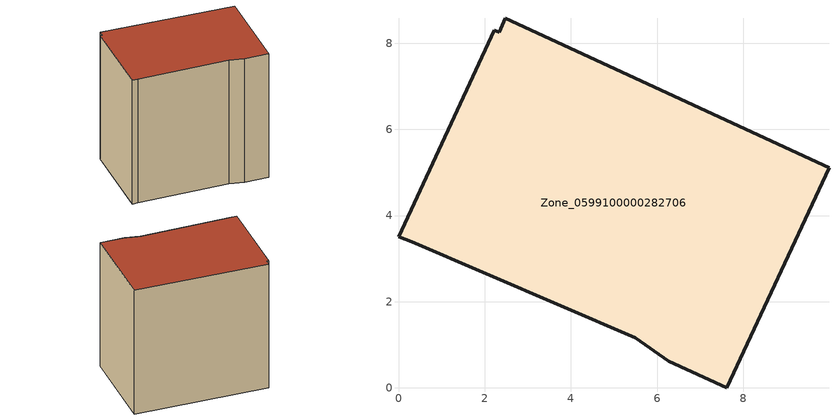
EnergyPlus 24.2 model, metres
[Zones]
Zone_0599100000282706
 floor ground (C_G): 5.5,1.17 0.31,3.39 0,3.51 2.22,8.3 2.34,8.25 2.48,8.58 9.99,5.11 7.62,0 6.28,0.62 z3.78
 wall outside (C_F): 7.62,0 9.99,5.11 2.48,8.58 2.34,8.25 2.22,8.3 0,3.51 0.31,3.39 5.5,1.17 6.28,0.62 7.62,0 z3.78:12.1
 roof outside (C_R): 2.22,8.3 0,3.51 0.31,3.39 5.5,1.17 6.28,0.62 7.62,0 9.99,5.11 2.48,8.58 2.34,8.25 z12.1
[BUILDING]
Pand.0599100000282706: North Axis=0; Terrain=City; Loads Convergence Tolerance Value=0.04; Temperature Convergence Tolerance Value=0.4; Solar Distribution=FullExterior; Maximum Number of Warmup Days=25; Minimum Number of Warmup Days=1
[Site:Location]
Rotterdam.The.Hague.AP_ZH_NLD Design_Conditions: Latitude=51.96; Longitude=4.45; Time Zone=1; Elevation=-4.5
[SITE:GROUNDTEMPERATURE:BUILDINGSURFACE]
18, 18, 18, 18, 18, 18, 18, 18, 18, 18, 18, 18
[MATERIAL] Thermal Absorptance=0.9; Solar Absorptance=0.7; Visible Absorptance=0.7
Name | Roughness | Thickness | Conductivity | Density | Specific Heat
G.TC.1975-1991 | MediumSmooth | 0.15 | 0.288461 | 540 | 1210
F.TC.1975-1991 | Rough | 0.3 | 0.230769 | 1920 | 840
R.TC.1975-1991 | MediumRough | 0.2 | 0.153846 | 1500 | 1000
[CONSTRUCTION]
C_G: G.TC.1975-1991
C_F: F.TC.1975-1991
C_R: R.TC.1975-1991
[ZONE]
Zone_0599100000282706: Type=1; Multiplier=1; Ceiling Height=Autocalculate; Volume=Autocalculate; Floor Area=autocalculate; Part of Total Floor Area=Yes
[ZONEINFILTRATION:DESIGNFLOWRATE]
Infil_Zone_0599100000282706: Zone or ZoneList or Space or SpaceList=Zone_0599100000282706; Schedule=AlwaysOn; Design Flow Rate Calculation Method=Flow/Area; Flow Rate per Floor Area=0.003; Constant Term Coefficient=1; Temperature Term Coefficient=0; Velocity Term Coefficient=0; Velocity Squared Term Coefficient=0
[HVACTEMPLATE:ZONE:IDEALLOADSAIRSYSTEM]
Zone_0599100000282706: Maximum Heating Supply Air Temperature=50; Minimum Cooling Supply Air Temperature=13; Maximum Heating Supply Air Humidity Ratio=0.0156; Minimum Cooling Supply Air Humidity Ratio=0.0077; Heating Limit=NoLimit; Cooling Limit=NoLimit; Dehumidification Control Type=ConstantSensibleHeatRatio; Cooling Sensible Heat Ratio=0.7; Dehumidification Setpoint=60; Humidification Control Type=None; Humidification Setpoint=30; Outdoor Air Method=None; Outdoor Air Flow Rate per Person=0.00944; Outdoor Air Flow Rate per Zone Floor Area=0; Outdoor Air Flow Rate per Zone=0; Demand Controlled Ventilation Type=None; Outdoor Air Economizer Type=NoEconomizer; Heat Recovery Type=None; Sensible Heat Recovery Effectiveness=0.7; Latent Heat Recovery Effectiveness=0.65
[ZONECONTROL:THERMOSTAT]
ThermostatControl_Zone_0599100000282706: Zone or ZoneList=Zone_0599100000282706; Control Type Schedule=DualSetpointControlType; Control 1=Thermostat_Zone_0599100000282706; Temperature Difference Between Cutout And Setpoint=0
[THERMOSTATSETPOINT:DUALSETPOINT]
Thermostat_Zone_0599100000282706: Heating Setpoint Temperature Schedule=HeatingSetpoint_Zone_0599100000282706; Cooling Setpoint Temperature Schedule=CoolingSetpoint_Zone_0599100000282706
[SCHEDULE:COMPACT]
HeatingSetpoint_Zone_0599100000282706: Through: 12/31, For: AllDays, Until: 24:00, 21
CoolingSetpoint_Zone_0599100000282706: Through: 12/31, For: AllDays, Until: 24:00, 24
DualSetpointControlType: Through: 12/31, For: AllDays, Until: 24:00, 4
AlwaysOn: Through: 12/31, For: AllDays, Until: 24:00, 1
